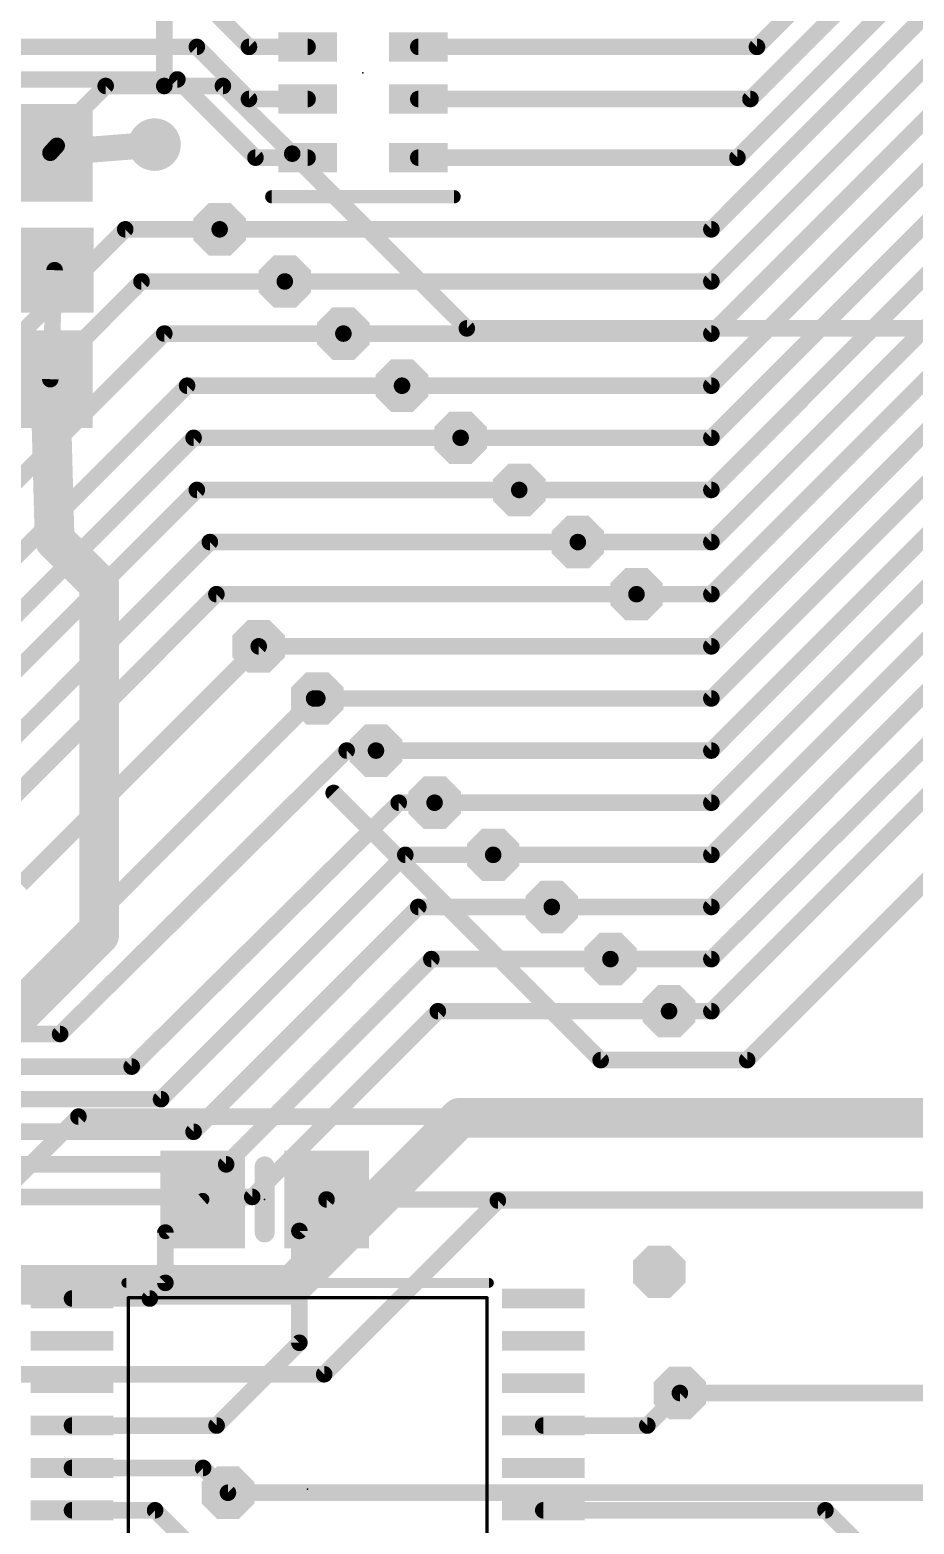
# Model space of a CAD drawing. Extents: x -29 to 121, y -8 to 99.
# Drawn here: x 41.84 to 55.41, y 24.83 to 47.76 of the extents above; entities that cross this region are included whole.
import ezdxf

# ---------------------------------------------------------------- set-up
doc = ezdxf.new("R2010")
doc.units = 0
for name, color, linetype in [('1', 12, 'CONTINUOUS'), ('16', 132, 'CONTINUOUS'), ('18', 3, 'CONTINUOUS'), ('21', 40, 'CONTINUOUS'), ('23', 40, 'CONTINUOUS')]:
    doc.layers.add(name, color=color, linetype=linetype)

# ---------------------------------------------------------------- blocks, each defined once
blk = doc.blocks.new('RECT')
blk.add_solid([(-0.5, -0.5), (0.5, -0.5), (-0.5, 0.5), (0.5, 0.5)])
blk = doc.blocks.new('OCTAGONV')
at = {"const_width": 0.5}
blk.add_lwpolyline([(-0.25, -0.1036), (-0.25, 0.1036), (-0.1036, 0.25), (0.1036, 0.25), (0.25, 0.1036), (0.25, -0.1036), (0.1036, -0.25), (-0.1036, -0.25), (-0.25, -0.1036), (-0.25, 0.1036)], dxfattribs=at)
blk = doc.blocks.new('ROUNDV')
at = {"const_width": 0.5}
blk.add_lwpolyline([(0, -0.25, 1), (0, 0.25, 1), (0, -0.25)], format="xyb", dxfattribs=at)

msp = doc.modelspace()

# ---------------------------------------------------------------- linework, layer by layer
at = {"layer": '1'}
for points, const_width in [([(65.23, 59.73), (53, 47.5)], 0.254), ([(65.43, 59.23), (52.9, 46.7)], 0.254), ([(52.7, 45.8), (65.63, 58.73)], 0.254), ([(52.3, 44.7), (65.83, 58.23)], 0.254), ([(52.3, 43.9), (66.13, 57.73)], 0.254), ([(52.3, 43.1), (66.43, 57.23)], 0.254), ([(52.3, 42.3), (66.73, 56.73)], 0.254), ([(52.3, 41.5), (67.03, 56.23)], 0.254), ([(52.3, 40.7), (67.33, 55.73)], 0.254), ([(52.3, 39.9), (67.63, 55.23)], 0.254), ([(52.3, 39.1), (67.93, 54.73)], 0.254), ([(52.3, 38.3), (68.23, 54.23)], 0.254), ([(52.3, 37.5), (68.53, 53.73)], 0.254), ([(52.3, 36.7), (68.83, 53.23)], 0.254), ([(52.3, 35.9), (69.13, 52.73)], 0.254), ([(52.3, 35.1), (69.43, 52.23)], 0.254), ([(52.3, 34.3), (69.73, 51.73)], 0.254), ([(52.3, 33.5), (70.157, 51.23)], 0.254), ([(52.3, 32.7), (70.33, 50.73)], 0.254), ([(44.7, 48), (45.2, 47.5)], 0.254), ([(36.75, 47.5), (44.4, 47.5)], 0.254), ([(44.4, 47.5), (45.2, 46.7)], 0.254), ([(45.2, 47.5), (46.1, 47.5)], 0.254), ([(53, 47.5), (47.8, 47.5)], 0.254), ([(36.75, 47), (44.1, 47)], 0.254), ([(44.1, 47), (45.3, 45.8)], 0.254), ([(45.2, 46.7), (46.1, 46.7)], 0.254), ([(52.9, 46.7), (47.8, 46.7)], 0.254), ([(42.15, 45.873), (43.75, 46)], 0.4), ([(42.25, 45.984), (42.15, 45.873)], 0.25), ([(45.3, 45.8), (46.1, 45.8)], 0.254), ([(52.7, 45.8), (47.8, 45.8)], 0.254), ([(52.3, 44.7), (44.75, 44.7)], 0.254), ([(42.2, 44.134), (42.216, 44.073)], 0.4), ([(42.15, 42.4), (42.216, 44.073)], 0.254), ([(52.3, 43.9), (45.75, 43.9)], 0.254), ([(52.3, 43.1), (46.65, 43.1)], 0.254), ([(42.15, 42.4), (42.216, 39.934)], 0.6096), ([(52.3, 42.3), (47.55, 42.3)], 0.254), ([(52.3, 41.5), (48.45, 41.5)], 0.254), ([(52.3, 40.7), (49.35, 40.7)], 0.254), ([(42.216, 39.934), (42.9, 39.25)], 0.6096), ([(52.3, 39.9), (50.25, 39.9)], 0.254), ([(42.9, 33.87), (42.9, 39.25)], 0.6096), ([(52.3, 39.1), (51.15, 39.1)], 0.254), ([(52.3, 38.3), (45.35, 38.3)], 0.254), ([(52.3, 37.5), (46.25, 37.5)], 0.254), ([(52.3, 36.7), (47.15, 36.7)], 0.254), ([(52.85, 31.95), (57.55, 36.65)], 0.254), ([(46.5, 36.05), (50.6, 31.95)], 0.254), ([(52.3, 35.9), (48.05, 35.9)], 0.254), ([(52.3, 35.1), (48.95, 35.1)], 0.254), ([(52.3, 34.3), (49.85, 34.3)], 0.254), ([(42.9, 33.87), (37.53, 28.5)], 0.6096), ([(52.3, 33.5), (50.75, 33.5)], 0.254), ([(52.3, 32.7), (51.65, 32.7)], 0.254), ([(50.6, 31.95), (52.85, 31.95)], 0.254), ([(42.582, 31.083), (38.227, 26.728)], 0.254), ([(61.924, 31.083), (42.582, 31.083)], 0.254), ([(43.917, 29.303), (44.491, 29.811)], 0.2032), ([(45.974, 29.328), (46.391, 29.811)], 0.254), ([(56.128, 29.811), (46.391, 29.811)], 0.254), ([(43.917, 28.5305), (43.917, 29.303)], 0.254), ([(45.974, 27.6117), (45.974, 29.328)], 0.254), ([(43.6775, 28.291), (43.917, 28.5305)], 0.254), ([(42.4832, 28.291), (43.6775, 28.291)], 0.254), ([(44.7033, 26.341), (45.974, 27.6117)], 0.254), ([(51.316, 26.341), (51.816, 26.841)], 0.254), ([(42.4832, 26.341), (44.7033, 26.341)], 0.254), ([(49.7188, 26.341), (51.316, 26.341)], 0.254), ([(42.4832, 25.691), (44.496, 25.691)], 0.254), ([(44.496, 25.691), (44.877, 25.31)], 0.254), ([(42.4832, 25.041), (43.759, 25.041)], 0.254), ([(43.759, 25.041), (45.158, 23.642)], 0.254), ([(54.0512, 25.041), (49.7188, 25.041)], 0.254), ([(54.7, 24.3922), (54.0512, 25.041)], 0.254)]:
    msp.add_lwpolyline(points, dxfattribs=dict(at, const_width=const_width))
for points, const_width in [([(44.4449, 47.5449, 1), (44.3551, 47.4551)], 0.127), ([(44.4, 47.4365, 1), (44.4, 47.5635)], 0.127), ([(45.2, 47.5635, 1), (45.2, 47.4365)], 0.127), ([(45.1551, 47.4551, 1), (45.2449, 47.5449)], 0.127), ([(46.1, 47.4365, 1), (46.1, 47.5635)], 0.127), ([(47.8, 47.5635, 1), (47.8, 47.4365)], 0.127), ([(52.9551, 47.5449, 1), (53.0449, 47.4551)], 0.127), ([(53, 47.4365, 1), (53, 47.5635)], 0.127), ([(44.1449, 47.0449, 1), (44.0551, 46.9551)], 0.127), ([(44.1, 46.9365, 1), (44.1, 47.0635)], 0.127), ([(45.2, 46.7635, 1), (45.2, 46.6365)], 0.127), ([(45.1551, 46.6551, 1), (45.2449, 46.7449)], 0.127), ([(46.1, 46.6365, 1), (46.1, 46.7635)], 0.127), ([(47.8, 46.7635, 1), (47.8, 46.6365)], 0.127), ([(52.8551, 46.7449, 1), (52.9449, 46.6551)], 0.127), ([(52.9, 46.6365, 1), (52.9, 46.7635)], 0.127), ([(42.2964, 45.9422, 1), (42.2036, 46.0258)], 0.125), ([(43.7579, 45.9003, 1), (43.7421, 46.0997)], 0.2), ([(42.1421, 45.9727, 1), (42.1579, 45.7733)], 0.2), ([(42.1036, 45.9148, 1), (42.1964, 45.8312)], 0.125), ([(45.3, 45.8635, 1), (45.3, 45.7365)], 0.127), ([(45.2551, 45.7551, 1), (45.3449, 45.8449)], 0.127), ([(46.1, 45.7365, 1), (46.1, 45.8635)], 0.127), ([(47.8, 45.8635, 1), (47.8, 45.7365)], 0.127), ([(52.6551, 45.8449, 1), (52.7449, 45.7551)], 0.127), ([(52.7, 45.7365, 1), (52.7, 45.8635)], 0.127), ([(44.75, 44.7635, 1), (44.75, 44.6365)], 0.127), ([(52.2551, 44.7449, 1), (52.3449, 44.6551)], 0.127), ([(52.3, 44.6365, 1), (52.3, 44.7635)], 0.127), ([(42.2967, 44.1594, 1), (42.1033, 44.1086)], 0.2), ([(42.1193, 44.0476, 1), (42.3127, 44.0984)], 0.2), ([(42.2795, 44.0705, 1), (42.1525, 44.0755)], 0.127), ([(45.75, 43.9635, 1), (45.75, 43.8365)], 0.127), ([(52.2551, 43.9449, 1), (52.3449, 43.8551)], 0.127), ([(52.3, 43.8365, 1), (52.3, 43.9635)], 0.127), ([(46.65, 43.1635, 1), (46.65, 43.0365)], 0.127), ([(52.2551, 43.1449, 1), (52.3449, 43.0551)], 0.127), ([(52.3, 43.0365, 1), (52.3, 43.1635)], 0.127), ([(42.3023, 42.4041, 1), (41.9977, 42.3959)], 0.3048), ([(42.0865, 42.4025, 1), (42.2135, 42.3975)], 0.127), ([(47.55, 42.3635, 1), (47.55, 42.2365)], 0.127), ([(52.3, 42.2365, 1), (52.3, 42.3635)], 0.127), ([(52.2551, 42.3449, 1), (52.3449, 42.2551)], 0.127), ([(48.45, 41.5635, 1), (48.45, 41.4365)], 0.127), ([(52.2551, 41.5449, 1), (52.3449, 41.4551)], 0.127), ([(52.3, 41.4365, 1), (52.3, 41.5635)], 0.127), ([(49.35, 40.7635, 1), (49.35, 40.6365)], 0.127), ([(52.3, 40.6365, 1), (52.3, 40.7635)], 0.127), ([(52.2551, 40.7449, 1), (52.3449, 40.6551)], 0.127), ([(42.3238, 40.0418, 1), (42.1082, 39.8262)], 0.3048), ([(42.0637, 39.9299, 1), (42.3683, 39.9381)], 0.3048), ([(50.25, 39.9635, 1), (50.25, 39.8365)], 0.127), ([(52.2551, 39.9449, 1), (52.3449, 39.8551)], 0.127), ([(52.3, 39.8365, 1), (52.3, 39.9635)], 0.127), ([(43.0524, 39.25, 1), (42.7476, 39.25)], 0.3048), ([(42.7922, 39.1422, 1), (43.0078, 39.3578)], 0.3048), ([(51.15, 39.1635, 1), (51.15, 39.0365)], 0.127), ([(52.3, 39.0365, 1), (52.3, 39.1635)], 0.127), ([(52.2551, 39.1449, 1), (52.3449, 39.0551)], 0.127), ([(45.35, 38.3635, 1), (45.35, 38.2365)], 0.127), ([(52.2551, 38.3449, 1), (52.3449, 38.2551)], 0.127), ([(52.3, 38.2365, 1), (52.3, 38.3635)], 0.127), ([(46.25, 37.5635, 1), (46.25, 37.4365)], 0.127), ([(52.3, 37.4365, 1), (52.3, 37.5635)], 0.127), ([(52.2551, 37.5449, 1), (52.3449, 37.4551)], 0.127), ([(47.15, 36.7635, 1), (47.15, 36.6365)], 0.127), ([(52.2551, 36.7449, 1), (52.3449, 36.6551)], 0.127), ([(52.3, 36.6365, 1), (52.3, 36.7635)], 0.127), ([(46.5449, 36.0949, 1), (46.4551, 36.0051)], 0.127), ([(48.05, 35.9635, 1), (48.05, 35.8365)], 0.127), ([(52.2551, 35.9449, 1), (52.3449, 35.8551)], 0.127), ([(52.3, 35.8365, 1), (52.3, 35.9635)], 0.127), ([(48.95, 35.1635, 1), (48.95, 35.0365)], 0.127), ([(52.2551, 35.1449, 1), (52.3449, 35.0551)], 0.127), ([(52.3, 35.0365, 1), (52.3, 35.1635)], 0.127), ([(49.85, 34.3635, 1), (49.85, 34.2365)], 0.127), ([(52.2551, 34.3449, 1), (52.3449, 34.2551)], 0.127), ([(52.3, 34.2365, 1), (52.3, 34.3635)], 0.127), ([(43.0078, 33.7622, 1), (42.7922, 33.9778)], 0.3048), ([(42.7476, 33.87, 1), (43.0524, 33.87)], 0.3048), ([(50.75, 33.5635, 1), (50.75, 33.4365)], 0.127), ([(52.2553, 33.5451, 1), (52.3447, 33.4549)], 0.127), ([(52.3, 33.4365, 1), (52.3, 33.5635)], 0.127), ([(51.65, 32.7635, 1), (51.65, 32.6365)], 0.127), ([(52.2551, 32.7449, 1), (52.3449, 32.6551)], 0.127), ([(52.3, 32.6365, 1), (52.3, 32.7635)], 0.127), ([(50.6, 32.0135, 1), (50.6, 31.8865)], 0.127), ([(50.5551, 31.9051, 1), (50.6449, 31.9949)], 0.127), ([(52.8051, 31.9949, 1), (52.8949, 31.9051)], 0.127), ([(52.85, 31.8865, 1), (52.85, 32.0135)], 0.127), ([(42.582, 31.1465, 1), (42.582, 31.0195)], 0.127), ([(42.6269, 31.0381, 1), (42.5371, 31.1279)], 0.127), ([(44.5247, 29.773, 1), (44.4573, 29.849)], 0.1016), ([(46.391, 29.8745, 1), (46.391, 29.7475)], 0.127), ([(46.4391, 29.7695, 1), (46.3429, 29.8525)], 0.127), ([(43.9805, 29.303, 1), (43.8535, 29.303)], 0.127), ([(43.8833, 29.341, 1), (43.9507, 29.265)], 0.1016), ([(46.0375, 29.328, 1), (45.9105, 29.328)], 0.127), ([(45.9259, 29.3695, 1), (46.0221, 29.2865)], 0.127), ([(43.8535, 28.5305, 1), (43.9805, 28.5305)], 0.127), ([(43.9619, 28.4856, 1), (43.8721, 28.5754)], 0.127), ([(42.4832, 28.3545, 1), (42.4832, 28.2275)], 0.127), ([(43.6326, 28.3359, 1), (43.7224, 28.2461)], 0.127), ([(43.6775, 28.2275, 1), (43.6775, 28.3545)], 0.127), ([(45.9105, 27.6117, 1), (46.0375, 27.6117)], 0.127), ([(46.0189, 27.5668, 1), (45.9291, 27.6566)], 0.127), ([(51.8609, 26.7961, 1), (51.7711, 26.8859)], 0.127), ([(42.4832, 26.4045, 1), (42.4832, 26.2775)], 0.127), ([(44.6584, 26.3859, 1), (44.7482, 26.2961)], 0.127), ([(44.7033, 26.2775, 1), (44.7033, 26.4045)], 0.127), ([(49.7188, 26.4045, 1), (49.7188, 26.2775)], 0.127), ([(51.2711, 26.3859, 1), (51.3609, 26.2961)], 0.127), ([(51.316, 26.2775, 1), (51.316, 26.4045)], 0.127), ([(42.4832, 25.7545, 1), (42.4832, 25.6275)], 0.127), ([(44.5409, 25.7359, 1), (44.4511, 25.6461)], 0.127), ([(44.496, 25.6275, 1), (44.496, 25.7545)], 0.127), ([(44.8321, 25.2651, 1), (44.9219, 25.3549)], 0.127), ([(42.4832, 25.1045, 1), (42.4832, 24.9775)], 0.127), ([(43.8039, 25.0859, 1), (43.7141, 24.9961)], 0.127), ([(43.759, 24.9775, 1), (43.759, 25.1045)], 0.127), ([(49.7188, 25.1045, 1), (49.7188, 24.9775)], 0.127), ([(54.0961, 25.0859, 1), (54.0063, 24.9961)], 0.127), ([(54.0512, 24.9775, 1), (54.0512, 25.1045)], 0.127)]:
    msp.add_lwpolyline(points, format="xyb", dxfattribs=dict(at, const_width=const_width))
at = {"layer": '16'}
for points, const_width in [([(43.9, 53.3), (43.9, 46.9)], 0.254), ([(39.4, 43.3), (43, 46.9)], 0.254), ([(43.9, 46.9), (43, 46.9)], 0.254), ([(44.8, 46.9), (43.9, 46.9)], 0.254), ([(44.8, 46.9), (45.8643, 45.861)], 0.254), ([(43.75, 46), (43.5, 46)], 0.4), ([(45.8643, 45.861), (48.5453, 43.18)], 0.254), ([(34.1, 35.5), (43.3, 44.7)], 0.254), ([(43.3, 44.7), (44.75, 44.7)], 0.254), ([(34.95, 35.3), (43.55, 43.9)], 0.254), ([(43.55, 43.9), (45.75, 43.9)], 0.254), ([(35.8, 35), (43.9, 43.1)], 0.254), ([(43.9, 43.1), (46.65, 43.1)], 0.254), ([(48.5453, 43.18), (78.994, 43.18)], 0.254), ([(36.9, 34.95), (44.25, 42.3)], 0.254), ([(44.25, 42.3), (47.55, 42.3)], 0.254), ([(38.2, 35.35), (44.35, 41.5)], 0.254), ([(44.35, 41.5), (48.45, 41.5)], 0.254), ([(39.05, 35.35), (44.4, 40.7)], 0.254), ([(44.4, 40.7), (49.35, 40.7)], 0.254), ([(39.9, 35.2), (44.6, 39.9)], 0.254), ([(44.6, 39.9), (50.25, 39.9)], 0.254), ([(40.75, 35.15), (44.7, 39.1)], 0.254), ([(44.7, 39.1), (51.15, 39.1)], 0.254), ([(41.7, 34.65), (45.35, 38.3)], 0.254), ([(41.55, 32.85), (46.2, 37.5)], 0.254), ([(46.2, 37.5), (46.25, 37.5)], 0.254), ([(42.3, 32.35), (46.7, 36.7)], 0.254), ([(46.7, 36.7), (47.15, 36.7)], 0.254), ([(43.4, 31.85), (47.5, 35.9)], 0.254), ([(47.5, 35.9), (48.05, 35.9)], 0.254), ([(43.85, 31.35), (47.6, 35.1)], 0.254), ([(47.6, 35.1), (48.95, 35.1)], 0.254), ([(44.35, 30.85), (47.8, 34.3)], 0.254), ([(47.8, 34.3), (49.85, 34.3)], 0.254), ([(44.85, 30.35), (48, 33.5)], 0.254), ([(48, 33.5), (50.75, 33.5)], 0.254), ([(45.25, 29.85), (48.1, 32.7)], 0.254), ([(48.1, 32.7), (51.65, 32.7)], 0.254), ([(42.3, 32.35), (27.75, 32.35)], 0.254), ([(29.15, 31.85), (43.4, 31.85)], 0.254), ([(30.15, 31.35), (43.85, 31.35)], 0.254), ([(48.439, 31.065), (45.874, 28.5)], 0.6096), ([(48.439, 31.065), (57.465, 31.065)], 0.6096), ([(31.45, 30.85), (44.35, 30.85)], 0.254), ([(32.85, 30.35), (44.85, 30.35)], 0.254), ([(34.25, 29.85), (45.25, 29.85)], 0.254), ([(49.022, 29.795), (46.355, 27.128)], 0.254), ([(61.924, 29.795), (49.022, 29.795)], 0.254), ([(36.2, 28.5), (45.874, 28.5)], 0.6096), ([(46.355, 27.128), (38.227, 27.128)], 0.254), ([(51.816, 26.841), (60.841, 26.841)], 0.254), ([(44.877, 25.31), (60, 25.31)], 0.254)]:
    msp.add_lwpolyline(points, dxfattribs=dict(at, const_width=const_width))
for points, const_width in [([(43, 46.9635, 1), (43, 46.8365)], 0.127), ([(43.0449, 46.8551, 1), (42.9551, 46.9449)], 0.127), ([(43.9, 46.9635, 1), (43.9, 46.8365)], 0.127), ([(43.9, 46.8365, 1), (43.9, 46.9635)], 0.127), ([(44.8444, 46.9454, 1), (44.7556, 46.8546)], 0.127), ([(44.8, 46.8365, 1), (44.8, 46.9635)], 0.127), ([(43.8365, 46.9, 1), (43.9635, 46.9)], 0.127), ([(43.5, 46.1, 1), (43.5, 45.9)], 0.2), ([(43.75, 45.9, 1), (43.75, 46.1)], 0.2), ([(45.9092, 45.9059, 1), (45.8194, 45.8161)], 0.127), ([(45.8199, 45.8156, 1), (45.9087, 45.9064)], 0.127), ([(43.3, 44.7635, 1), (43.3, 44.6365)], 0.127), ([(43.3449, 44.6551, 1), (43.2551, 44.7449)], 0.127), ([(44.75, 44.6365, 1), (44.75, 44.7635)], 0.127), ([(43.55, 43.9635, 1), (43.55, 43.8365)], 0.127), ([(43.5949, 43.8551, 1), (43.5051, 43.9449)], 0.127), ([(45.75, 43.8365, 1), (45.75, 43.9635)], 0.127), ([(43.9, 43.1635, 1), (43.9, 43.0365)], 0.127), ([(43.9449, 43.0551, 1), (43.8551, 43.1449)], 0.127), ([(46.65, 43.0365, 1), (46.65, 43.1635)], 0.127), ([(48.5453, 43.2435, 1), (48.5453, 43.1165)], 0.127), ([(48.5004, 43.1351, 1), (48.5902, 43.2249)], 0.127), ([(44.25, 42.3635, 1), (44.25, 42.2365)], 0.127), ([(44.2949, 42.2551, 1), (44.2051, 42.3449)], 0.127), ([(47.55, 42.2365, 1), (47.55, 42.3635)], 0.127), ([(44.35, 41.5635, 1), (44.35, 41.4365)], 0.127), ([(44.3949, 41.4551, 1), (44.3051, 41.5449)], 0.127), ([(48.45, 41.4365, 1), (48.45, 41.5635)], 0.127), ([(44.4, 40.7635, 1), (44.4, 40.6365)], 0.127), ([(44.4449, 40.6551, 1), (44.3551, 40.7449)], 0.127), ([(49.35, 40.6365, 1), (49.35, 40.7635)], 0.127), ([(44.6, 39.9635, 1), (44.6, 39.8365)], 0.127), ([(44.6449, 39.8551, 1), (44.5551, 39.9449)], 0.127), ([(50.25, 39.8365, 1), (50.25, 39.9635)], 0.127), ([(44.7, 39.1635, 1), (44.7, 39.0365)], 0.127), ([(44.7449, 39.0551, 1), (44.6551, 39.1449)], 0.127), ([(51.15, 39.0365, 1), (51.15, 39.1635)], 0.127), ([(45.3949, 38.2551, 1), (45.3051, 38.3449)], 0.127), ([(46.2, 37.5635, 1), (46.2, 37.4365)], 0.127), ([(46.2449, 37.4551, 1), (46.1551, 37.5449)], 0.127), ([(46.25, 37.4365, 1), (46.25, 37.5635)], 0.127), ([(46.7, 36.7635, 1), (46.7, 36.6365)], 0.127), ([(46.7446, 36.6548, 1), (46.6554, 36.7452)], 0.127), ([(47.15, 36.6365, 1), (47.15, 36.7635)], 0.127), ([(47.5, 35.9635, 1), (47.5, 35.8365)], 0.127), ([(47.5446, 35.8548, 1), (47.4554, 35.9452)], 0.127), ([(48.05, 35.8365, 1), (48.05, 35.9635)], 0.127), ([(47.6, 35.1635, 1), (47.6, 35.0365)], 0.127), ([(47.6449, 35.0551, 1), (47.5551, 35.1449)], 0.127), ([(48.95, 35.0365, 1), (48.95, 35.1635)], 0.127), ([(47.8, 34.3635, 1), (47.8, 34.2365)], 0.127), ([(47.8449, 34.2551, 1), (47.7551, 34.3449)], 0.127), ([(49.85, 34.2365, 1), (49.85, 34.3635)], 0.127), ([(48, 33.5635, 1), (48, 33.4365)], 0.127), ([(48.0449, 33.4551, 1), (47.9551, 33.5449)], 0.127), ([(50.75, 33.4365, 1), (50.75, 33.5635)], 0.127), ([(48.1, 32.7635, 1), (48.1, 32.6365)], 0.127), ([(48.1449, 32.6551, 1), (48.0551, 32.7449)], 0.127), ([(51.65, 32.6365, 1), (51.65, 32.7635)], 0.127), ([(42.2554, 32.3952, 1), (42.3446, 32.3048)], 0.127), ([(42.3, 32.2865, 1), (42.3, 32.4135)], 0.127), ([(43.3554, 31.8952, 1), (43.4446, 31.8048)], 0.127), ([(43.4, 31.7865, 1), (43.4, 31.9135)], 0.127), ([(43.8051, 31.3949, 1), (43.8949, 31.3051)], 0.127), ([(43.85, 31.2865, 1), (43.85, 31.4135)], 0.127), ([(48.439, 31.2174, 1), (48.439, 30.9126)], 0.3048), ([(48.5468, 30.9572, 1), (48.3312, 31.1728)], 0.3048), ([(44.35, 30.7865, 1), (44.35, 30.9135)], 0.127), ([(44.3051, 30.8949, 1), (44.3949, 30.8051)], 0.127), ([(44.8051, 30.3949, 1), (44.8949, 30.3051)], 0.127), ([(44.85, 30.2865, 1), (44.85, 30.4135)], 0.127), ([(45.2051, 29.8949, 1), (45.2949, 29.8051)], 0.127), ([(45.25, 29.7865, 1), (45.25, 29.9135)], 0.127), ([(49.022, 29.8585, 1), (49.022, 29.7315)], 0.127), ([(49.0669, 29.7501, 1), (48.9771, 29.8399)], 0.127), ([(45.7662, 28.6078, 1), (45.9818, 28.3922)], 0.3048), ([(45.874, 28.3476, 1), (45.874, 28.6524)], 0.3048), ([(46.3101, 27.1729, 1), (46.3999, 27.0831)], 0.127), ([(46.355, 27.0645, 1), (46.355, 27.1915)], 0.127), ([(51.816, 26.9045, 1), (51.816, 26.7775)], 0.127), ([(44.877, 25.3735, 1), (44.877, 25.2465)], 0.127)]:
    msp.add_lwpolyline(points, format="xyb", dxfattribs=dict(at, const_width=const_width))
at = {"layer": '21'}
for points, const_width in [([(48.35, 45.2), (45.55, 45.2)], 0.2032), ([(45.441, 29.303), (45.441, 30.319)], 0.3048), ([(43.3182, 28.5306), (48.8838, 28.5306)], 0.1524), ([(43.3468, 28.302), (48.8552, 28.302)], 0.0508), ([(43.3468, 28.302), (43.3468, 22.43)], 0.0508), ([(48.8552, 22.43), (48.8552, 28.302)], 0.0508)]:
    msp.add_lwpolyline(points, dxfattribs=dict(at, const_width=const_width))
for points, const_width in [([(45.55, 45.2508, 1), (45.55, 45.1492)], 0.1016), ([(48.35, 45.1492, 1), (48.35, 45.2508)], 0.1016), ([(45.5172, 30.319, 1), (45.3648, 30.319)], 0.1524), ([(45.3648, 29.303, 1), (45.5172, 29.303)], 0.1524), ([(43.3182, 28.5687, 1), (43.3182, 28.4925)], 0.0762), ([(48.8838, 28.4925, 1), (48.8838, 28.5687)], 0.0762), ([(43.3468, 28.3147, 1), (43.3468, 28.2893)], 0.0254), ([(43.3595, 28.302, 1), (43.3341, 28.302)], 0.0254), ([(48.8679, 28.302, 1), (48.8425, 28.302)], 0.0254), ([(48.8552, 28.2893, 1), (48.8552, 28.3147)], 0.0254)]:
    msp.add_lwpolyline(points, format="xyb", dxfattribs=dict(at, const_width=const_width))
at = {"layer": '23'}
for p in [(46.95, 47.1), (45.441, 29.811), (46.101, 25.366)]:
    msp.add_point(p, dxfattribs=at)

# ---------------------------------------------------------------- block references
at = {"layer": '1'}
for p, xscale, yscale, rotation in [((46.1, 47.5), 0.45, 0.9, 270), ((47.8, 47.5), 0.45, 0.9, 270), ((46.1, 46.7), 0.45, 0.9, 270), ((47.8, 46.7), 0.45, 0.9, 270), ((46.1, 45.8), 0.45, 0.9, 270), ((47.8, 45.8), 0.45, 0.9, 270), ((42.216, 44.073), 1.2, 1.3, 180), ((42.15, 42.4), 1.3, 1.5, 180), ((44.491, 29.811), 1.3, 1.5, 180), ((46.391, 29.811), 1.3, 1.5, 180), ((42.4832, 28.291), 0.3048, 1.27, 90), ((49.7188, 28.291), 0.3048, 1.27, 90), ((42.4832, 27.641), 0.3048, 1.27, 90), ((49.7188, 27.641), 0.3048, 1.27, 90), ((42.4832, 26.991), 0.3048, 1.27, 90), ((49.7188, 26.991), 0.3048, 1.27, 90), ((42.4832, 26.341), 0.3048, 1.27, 90), ((49.7188, 26.341), 0.3048, 1.27, 90), ((42.4832, 25.691), 0.3048, 1.27, 90), ((49.7188, 25.691), 0.3048, 1.27, 90), ((42.4832, 25.041), 0.3048, 1.27, 90), ((49.7188, 25.041), 0.3048, 1.27, 90)]:
    msp.add_blockref('RECT', p, dxfattribs=dict(at, xscale=xscale, yscale=yscale, rotation=rotation))
at = {"layer": '1', "xscale": 1.3, "yscale": 1.5}
msp.add_blockref('RECT', (42.15, 45.873), dxfattribs=at)
at = {"layer": '18', "xscale": 0.8064, "yscale": 0.8064}
for name, p in [('ROUNDV', (43.75, 46)), ('ROUNDV', (43.75, 46)), ('OCTAGONV', (44.75, 44.7)), ('OCTAGONV', (44.75, 44.7)), ('OCTAGONV', (45.75, 43.9)), ('OCTAGONV', (45.75, 43.9)), ('OCTAGONV', (46.65, 43.1)), ('OCTAGONV', (46.65, 43.1)), ('OCTAGONV', (47.55, 42.3)), ('OCTAGONV', (47.55, 42.3)), ('OCTAGONV', (48.45, 41.5)), ('OCTAGONV', (48.45, 41.5)), ('OCTAGONV', (49.35, 40.7)), ('OCTAGONV', (49.35, 40.7)), ('OCTAGONV', (50.25, 39.9)), ('OCTAGONV', (50.25, 39.9)), ('OCTAGONV', (51.15, 39.1)), ('OCTAGONV', (51.15, 39.1)), ('OCTAGONV', (45.35, 38.3)), ('OCTAGONV', (45.35, 38.3)), ('OCTAGONV', (46.25, 37.5)), ('OCTAGONV', (46.25, 37.5)), ('OCTAGONV', (47.15, 36.7)), ('OCTAGONV', (47.15, 36.7)), ('OCTAGONV', (48.05, 35.9)), ('OCTAGONV', (48.05, 35.9)), ('OCTAGONV', (48.95, 35.1)), ('OCTAGONV', (48.95, 35.1)), ('OCTAGONV', (49.85, 34.3)), ('OCTAGONV', (49.85, 34.3)), ('OCTAGONV', (50.75, 33.5)), ('OCTAGONV', (50.75, 33.5)), ('OCTAGONV', (51.65, 32.7)), ('OCTAGONV', (51.65, 32.7)), ('OCTAGONV', (51.5, 28.7)), ('OCTAGONV', (51.5, 28.7)), ('OCTAGONV', (51.816, 26.841)), ('OCTAGONV', (51.816, 26.841)), ('OCTAGONV', (44.877, 25.31)), ('OCTAGONV', (44.877, 25.31))]:
    msp.add_blockref(name, p, dxfattribs=at)

doc.saveas('drawing.dxf')
